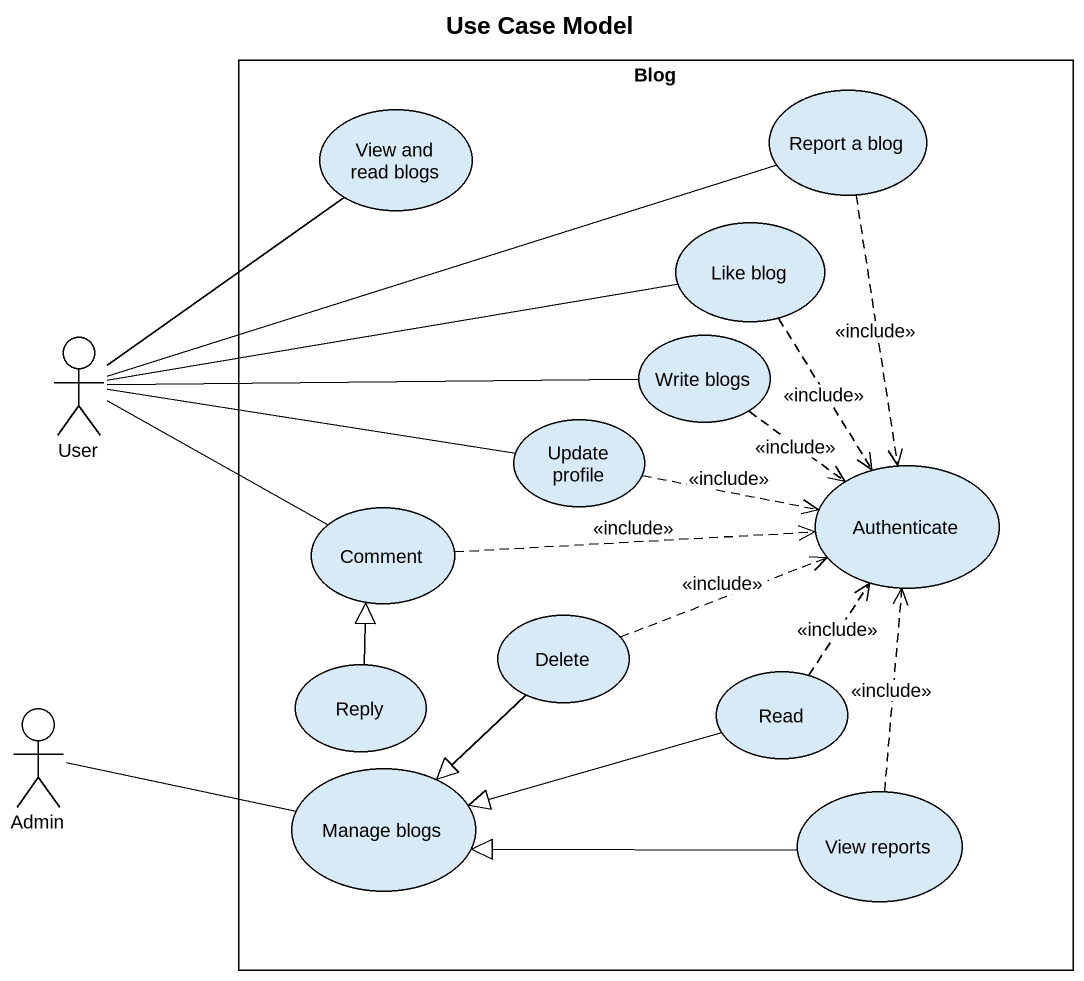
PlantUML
@startuml
title Use Case Model
rectangle Blog {
  usecase "View and read blogs" as View_and_read_blogs
  usecase "Report a blog" as Report_a_blog
  usecase "Like blog" as Like_blog
  usecase "Write blogs" as Write_blogs
  usecase "Update profile" as Update_profile
  usecase Comment
  usecase Authenticate
  usecase Delete
  usecase Reply
  usecase Read
  usecase "Manage blogs" as Manage_blogs
  usecase "View reports" as View_reports
}
actor User
actor Admin
Report_a_blog ..> Authenticate : <<include>>
Like_blog ..> Authenticate : <<include>>
User -up- View_and_read_blogs
User -right- Report_a_blog
User -right- Like_blog
User -right- Write_blogs
User -right- Update_profile
User -right- Comment
Write_blogs ..> Authenticate : <<include>>
Update_profile .right.> Authenticate : <<include>>
Comment .right.> Authenticate : <<include>>
Delete .right.> Authenticate : <<include>>
Delete --|> Manage_blogs
Reply -up-|> Comment
Read .up.> Authenticate : <<include>>
Read -left-|> Manage_blogs
Admin -right- Manage_blogs
View_reports .up.> Authenticate : <<include>>
View_reports -left-|> Manage_blogs
@enduml
